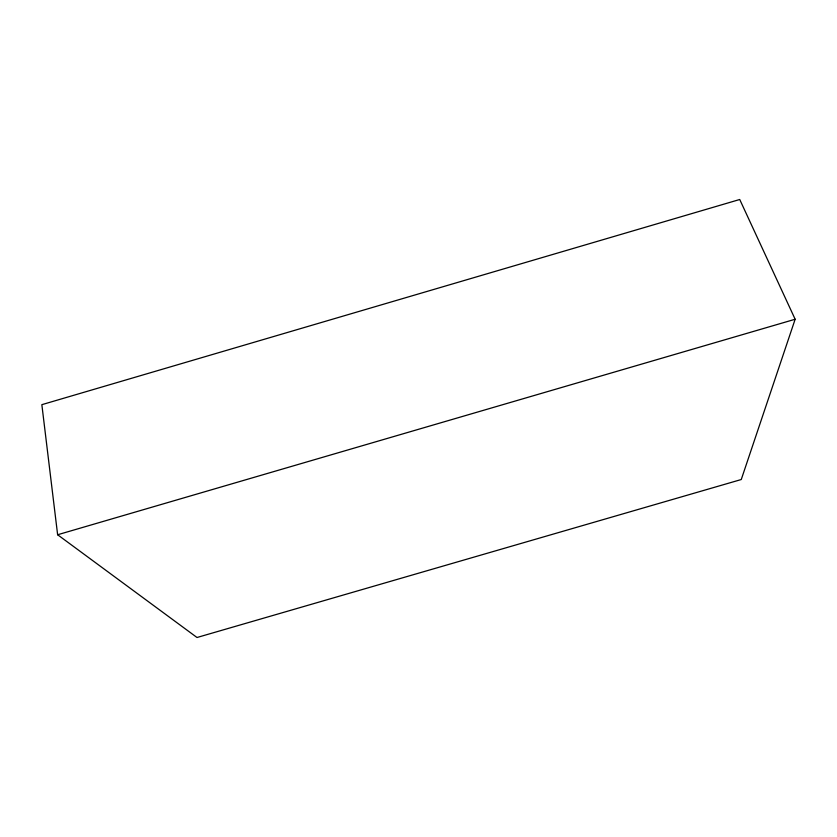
<?xml version="1.0" encoding="UTF-8"?>
<svg xmlns="http://www.w3.org/2000/svg" width="837" height="837" viewBox="0 0 837 837"><rect width="100%" height="100%" fill="white"/><g stroke="black" fill="none" stroke-linecap="round" stroke-linejoin="round"><path stroke-width="1.26" d="M795.15 319.253L741.258 479.528L197.009 637.501L57.627 534.749L41.85 404.669L739.73 199.499L795.15 319.253L57.627 534.749"/></g></svg>
